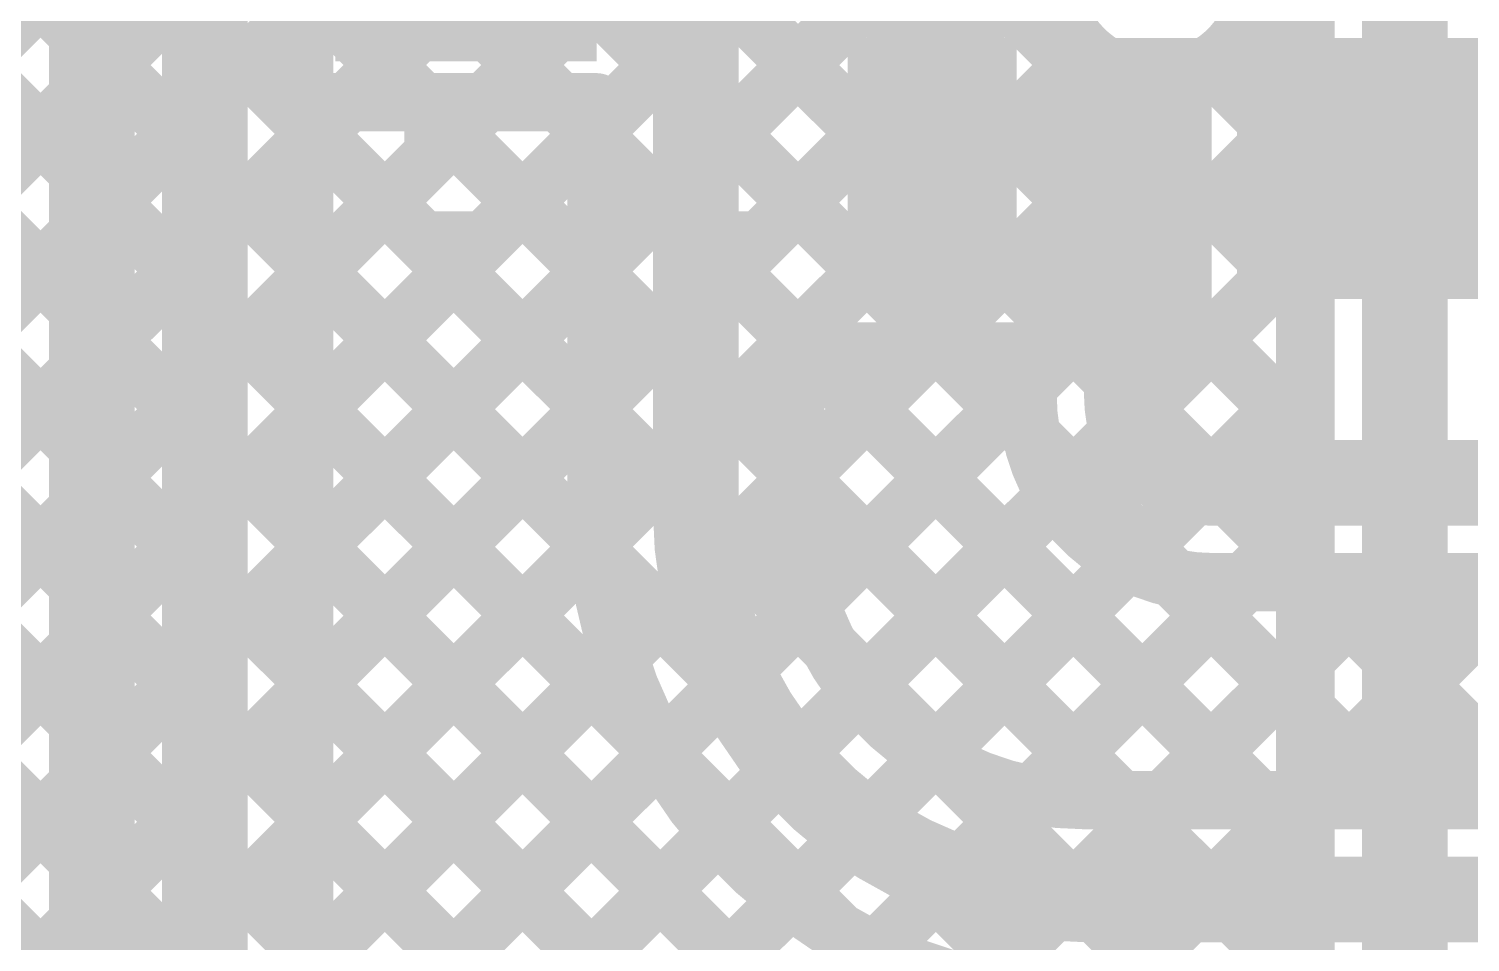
# Model space of a CAD drawing. Header units: millimetres. Extents: x 4.35 to 7.26, y 1.61 to 5.34.
# Drawn here: x 6.0958 to 6.4658, y 4.088 to 4.3227 of the extents above; entities that cross this region are included whole.
import ezdxf

# ---------------------------------------------------------------- set-up
doc = ezdxf.new("R2010")
doc.units = ezdxf.units.MM
doc.header["$MEASUREMENT"] = 0
for name, color, linetype in [('BottomLayer', 5, 'Continuous'), ('TopLayer', 1, 'Continuous'), ('TopOverlay', 2, 'Continuous'), ('TopPaste', 8, 'Continuous'), ('TopSolder', 216, 'Continuous')]:
    doc.layers.add(name, color=color, linetype=linetype)

# ---------------------------------------------------------------- blocks, each defined once
blk = doc.blocks.new('ESP32_WROOM_32D__8MB__14')
at = {"layer": 'TopLayer'}
for points in [[(-0.37402, -0.31811), (-0.31496, -0.31811), (-0.37402, -0.28268), (-0.31496, -0.28268)], [(-0.20709, -0.37913), (-0.20709, -0.32008), (-0.24252, -0.37913), (-0.24252, -0.32008)], [(-0.15709, -0.37913), (-0.15709, -0.32008), (-0.19252, -0.37913), (-0.19252, -0.32008)], [(-0.10709, -0.37913), (-0.10709, -0.32008), (-0.14252, -0.37913), (-0.14252, -0.32008)], [(-0.05709, -0.37913), (-0.05709, -0.32008), (-0.09252, -0.37913), (-0.09252, -0.32008)]]:
    blk.add_solid(points, dxfattribs=at)
at = {"layer": 'TopOverlay', "const_width": 0.005}
for points in [[(-0.35784, -0.36308), (-0.35784, -0.33108)], [(-0.35784, -0.36308), (-0.25984, -0.36308)]]:
    blk.add_lwpolyline(points, dxfattribs=at)
at = {"layer": 'TopOverlay', "const_width": 0.0025}
for points in [[(-0.35909, -0.33108, 1), (-0.35659, -0.33108, 1)], [(-0.35909, -0.36308, 1), (-0.35659, -0.36308, 1)], [(-0.35909, -0.36308, 1), (-0.35659, -0.36308, 1)], [(-0.26109, -0.36308, 1), (-0.25859, -0.36308, 1)]]:
    blk.add_lwpolyline(points, format="xyb", close=True, dxfattribs=at)
at = {"layer": 'TopPaste'}
for points in [[(-0.37402, -0.31811), (-0.31496, -0.31811), (-0.37402, -0.28268), (-0.31496, -0.28268)], [(-0.20709, -0.37913), (-0.20709, -0.32008), (-0.24252, -0.37913), (-0.24252, -0.32008)], [(-0.15709, -0.37913), (-0.15709, -0.32008), (-0.19252, -0.37913), (-0.19252, -0.32008)], [(-0.10709, -0.37913), (-0.10709, -0.32008), (-0.14252, -0.37913), (-0.14252, -0.32008)], [(-0.05709, -0.37913), (-0.05709, -0.32008), (-0.09252, -0.37913), (-0.09252, -0.32008)]]:
    blk.add_solid(points, dxfattribs=at)
at = {"layer": 'TopSolder'}
for points in [[(-0.37802, -0.32211), (-0.31096, -0.32211), (-0.37802, -0.27868), (-0.31096, -0.27868)], [(-0.20309, -0.38313), (-0.20309, -0.31608), (-0.24652, -0.38313), (-0.24652, -0.31608)], [(-0.15309, -0.38313), (-0.15309, -0.31608), (-0.19652, -0.38313), (-0.19652, -0.31608)], [(-0.10309, -0.38313), (-0.10309, -0.31608), (-0.14652, -0.38313), (-0.14652, -0.31608)], [(-0.05309, -0.38313), (-0.05309, -0.31608), (-0.09652, -0.38313), (-0.09652, -0.31608)]]:
    blk.add_solid(points, dxfattribs=at)

msp = doc.modelspace()

# ---------------------------------------------------------------- linework, layer by layer
at = {"layer": 'BottomLayer'}
for points, const_width in [([(6.449, 3.69832), (6.449, 4.6513)], 0.022), ([(6.4235, 3.69832), (6.4235, 4.6513)], 0.015), ([(6.1665, 4.29267), (6.32833, 4.4545)], 0.015), ([(6.1665, 4.32802), (6.29298, 4.4545)], 0.015), ([(6.18746, 4.4545), (6.4235, 4.21845)], 0.015), ([(6.22281, 4.4545), (6.4235, 4.25381)], 0.015), ([(6.1665, 4.25731), (6.35939, 4.4502)], 0.015), ([(6.112, 4.06499), (6.112, 4.436)], 0.022), ([(6.18501, 4.42159), (6.4235, 4.1831)], 0.015), ([(6.141, 4.05298), (6.141, 4.414)], 0.022), ([(6.1665, 4.22196), (6.3605, 4.41596)], 0.015), ([(6.1665, 4.05298), (6.1665, 4.40344)], 0.015), ([(6.16715, 4.40409), (6.4235, 4.14774)], 0.015), ([(6.1665, 4.1866), (6.3605, 4.3806)], 0.015), ([(6.1665, 4.36939), (6.4235, 4.11239)], 0.015), ([(6.1665, 4.15124), (6.3605, 4.34524)], 0.015), ([(6.40657, 4.3206), (6.4235, 4.33753)], 0.015), ([(6.1665, 4.33403), (6.4235, 4.07703)], 0.015), ([(6.4115, 4.33652), (6.4235, 4.32452)], 0.015), ([(6.1665, 4.11589), (6.36732, 4.31671)], 0.015), ([(6.1665, 4.08053), (6.4004, 4.31443)], 0.015), ([(6.3991, 4.31356), (6.4235, 4.28917)], 0.015), ([(6.16457, 4.04325), (6.4235, 4.30218)], 0.015), ([(6.1665, 4.29868), (6.4235, 4.04168)], 0.015), ([(5.95959, 3.80291), (6.4235, 4.26682)], 0.015), ([(6.1665, 4.26332), (6.4235, 4.00632)], 0.015), ([(5.94395, 3.75192), (6.4235, 4.23147)], 0.015), ([(6.1665, 4.22797), (6.4235, 3.97097)], 0.015), ([(5.95393, 3.72654), (6.4235, 4.19611)], 0.015), ([(6.1665, 4.19261), (6.4235, 3.93561)], 0.015), ([(5.95924, 3.6965), (6.4235, 4.16076)], 0.015), ([(6.1665, 4.15726), (6.4235, 3.90026)], 0.015), ([(6.02798, 3.72988), (6.4235, 4.1254)], 0.015), ([(6.1665, 4.1219), (6.4235, 3.8649)], 0.015), ([(6.04865, 3.71519), (6.4235, 4.09005)], 0.015), ([(6.1665, 4.08655), (6.4235, 3.82955)], 0.015)]:
    msp.add_lwpolyline(points, dxfattribs=dict(at, const_width=const_width))
at = {"layer": 'BottomLayer', "const_width": 0.015}
for points in [[(6.37004, 4.31451, -0.339741), (6.3605, 4.34511)], [(6.4115, 4.336, -0.35958), (6.39001, 4.30998)], [(6.39001, 4.30998, -0.209585), (6.37004, 4.31451)]]:
    msp.add_lwpolyline(points, format="xyb", dxfattribs=at)
at = {"layer": 'BottomLayer', "const_width": 0.0075}
for points in [[(6.16275, 4.32802, 1), (6.17025, 4.32802, 1)], [(6.41975, 4.32452, 1), (6.42725, 4.32452, 1)], [(6.40282, 4.3206, 1), (6.41032, 4.3206, 1)], [(6.36357, 4.31671, 1), (6.37107, 4.31671, 1)], [(6.36629, 4.31451, 1), (6.37379, 4.31451, 1)], [(6.36629, 4.31451, 1), (6.37379, 4.31451, 1)], [(6.39665, 4.31443, 1), (6.40415, 4.31443, 1)], [(6.39535, 4.31356, 1), (6.40285, 4.31356, 1)], [(6.38626, 4.30998, 1), (6.39376, 4.30998, 1)], [(6.38626, 4.30998, 1), (6.39376, 4.30998, 1)], [(6.41975, 4.30218, 1), (6.42725, 4.30218, 1)], [(6.16275, 4.29868, 1), (6.17025, 4.29868, 1)], [(6.16275, 4.29267, 1), (6.17025, 4.29267, 1)], [(6.41975, 4.28917, 1), (6.42725, 4.28917, 1)], [(6.41975, 4.26682, 1), (6.42725, 4.26682, 1)], [(6.16275, 4.26332, 1), (6.17025, 4.26332, 1)], [(6.16275, 4.25731, 1), (6.17025, 4.25731, 1)], [(6.41975, 4.25381, 1), (6.42725, 4.25381, 1)], [(6.41975, 4.23147, 1), (6.42725, 4.23147, 1)], [(6.16275, 4.22797, 1), (6.17025, 4.22797, 1)], [(6.16275, 4.22196, 1), (6.17025, 4.22196, 1)], [(6.41975, 4.21845, 1), (6.42725, 4.21845, 1)], [(6.41975, 4.19611, 1), (6.42725, 4.19611, 1)], [(6.16275, 4.19261, 1), (6.17025, 4.19261, 1)], [(6.16275, 4.1866, 1), (6.17025, 4.1866, 1)], [(6.41975, 4.1831, 1), (6.42725, 4.1831, 1)], [(6.41975, 4.16076, 1), (6.42725, 4.16076, 1)], [(6.16275, 4.15726, 1), (6.17025, 4.15726, 1)], [(6.16275, 4.15124, 1), (6.17025, 4.15124, 1)], [(6.41975, 4.14774, 1), (6.42725, 4.14774, 1)], [(6.41975, 4.1254, 1), (6.42725, 4.1254, 1)], [(6.16275, 4.1219, 1), (6.17025, 4.1219, 1)], [(6.16275, 4.11589, 1), (6.17025, 4.11589, 1)], [(6.41975, 4.11239, 1), (6.42725, 4.11239, 1)], [(6.41975, 4.09005, 1), (6.42725, 4.09005, 1)], [(6.16275, 4.08655, 1), (6.17025, 4.08655, 1)], [(6.16275, 4.08053, 1), (6.17025, 4.08053, 1)]]:
    msp.add_lwpolyline(points, format="xyb", close=True, dxfattribs=at)
at = {"layer": 'TopLayer'}
for points, const_width in [([(6.267, 4.199), (6.267, 4.455)], 0.022), ([(6.052, 4.28423), (6.164, 4.39623)], 0.015), ([(6.0825, 4.38268), (6.2415, 4.22368)], 0.015), ([(5.98311, 4.376), (6.35561, 4.0035)], 0.015), ([(6.02147, 4.373), (6.25845, 4.13602)], 0.015), ([(6.05682, 4.373), (6.242, 4.18782)], 0.015), ([(6.07332, 4.27019), (6.164, 4.36087)], 0.015), ([(6.164, 4.30378), (6.164, 4.35378)], 0.015), ([(6.32771, 4.32871), (6.35, 4.351)], 0.022), ([(6.32771, 4.28679), (6.32771, 4.32871)], 0.022), ([(6.0755, 4.23702), (6.164, 4.32552)], 0.015), ([(6.32771, 4.28679), (6.32771, 4.32631)], 0.01), ([(5.8775, 3.96831), (6.21297, 4.30378)], 0.015), ([(5.97334, 4.09951), (6.17762, 4.30378)], 0.015), ([(6.164, 4.30378), (6.2415, 4.30378)], 0.015), ([(6.19675, 4.30378), (6.2415, 4.25903)], 0.015), ([(6.23211, 4.30378), (6.2415, 4.29439)], 0.015), ([(6.2415, 4.199), (6.2415, 4.30378)], 0.015), ([(5.90579, 3.96125), (6.2415, 4.29696)], 0.015), ([(6.37771, 4.22782), (6.37771, 4.28679)], 0.022), ([(6.32771, 4.24726), (6.32771, 4.28679)], 0.01), ([(5.94115, 3.96125), (6.2415, 4.2616)], 0.015), ([(6.0755, 4.24826), (6.32026, 4.0035)], 0.015), ([(6.2925, 4.199), (6.2925, 4.23976)], 0.015), ([(6.2925, 4.20653), (6.32573, 4.23976)], 0.015), ([(6.2925, 4.23976), (6.35221, 4.23976)], 0.015), ([(6.29613, 4.23976), (6.41139, 4.1245)], 0.015), ([(6.33148, 4.23976), (6.35324, 4.21801)], 0.015), ([(6.35221, 4.22782), (6.35221, 4.23976)], 0.015), ([(6.29643, 4.17511), (6.35221, 4.23089)], 0.015), ([(6.00931, 3.99406), (6.2415, 4.22624)], 0.015), ([(6.07406, 4.21434), (6.2849, 4.0035)], 0.015), ([(6.2925, 4.20803), (6.37603, 4.1245)], 0.015), ([(6.39953, 4.206), (6.65527, 4.206)], 0.022), ([(6.30896, 4.15229), (6.35941, 4.20273)], 0.015), ([(6.06077, 4.19228), (6.24955, 4.0035)], 0.015), ([(6.04511, 3.9945), (6.24175, 4.19114)], 0.015), ([(6.32773, 4.13569), (6.37781, 4.18578)], 0.015), ([(6.38972, 4.18153), (6.44674, 4.1245)], 0.015), ([(6.00184, 4.1805), (6.17884, 4.0035)], 0.015), ([(6.03674, 4.18095), (6.21419, 4.0035)], 0.015), ([(6.35318, 4.12579), (6.40789, 4.1805)], 0.015), ([(6.38724, 4.1245), (6.44324, 4.1805)], 0.015), ([(6.39953, 4.1805), (6.65527, 4.1805)], 0.015), ([(6.4226, 4.1245), (6.4786, 4.1805)], 0.015), ([(6.4261, 4.1805), (6.4821, 4.1245)], 0.015), ([(6.45795, 4.1245), (6.51395, 4.1805)], 0.015), ([(6.46146, 4.1805), (6.6605, 3.98146)], 0.015), ([(6.3013, 4.16388), (6.33188, 4.1333)], 0.015), ([(6.08947, 4.0035), (6.24729, 4.16132)], 0.015), ([(6.12482, 4.0035), (6.25804, 4.13672)], 0.015), ([(6.367, 4.1245), (6.49052, 4.1245)], 0.015), ([(6.16018, 4.0035), (6.27278, 4.1161)], 0.015), ([(6.367, 4.099), (6.497, 4.099)], 0.022), ([(6.19553, 4.0035), (6.29109, 4.09906)], 0.015), ([(6.30402, 4.09044), (6.39097, 4.0035)], 0.015), ([(6.23089, 4.0035), (6.31307, 4.08568)], 0.015)]:
    msp.add_lwpolyline(points, dxfattribs=dict(at, const_width=const_width))
for points, const_width in [([(6.32221, 4.32871, 1), (6.33321, 4.32871, 1)], 0.011), ([(6.32221, 4.32871, 1), (6.33321, 4.32871, 1)], 0.011), ([(6.16025, 4.32552, 1), (6.16775, 4.32552, 1)], 0.0075), ([(6.32521, 4.32631, 1), (6.33021, 4.32631, 1)], 0.005), ([(6.16025, 4.30378, 1), (6.16775, 4.30378, 1)], 0.0075), ([(6.16025, 4.30378, 1), (6.16775, 4.30378, 1)], 0.0075), ([(6.17387, 4.30378, 1), (6.18137, 4.30378, 1)], 0.0075), ([(6.193, 4.30378, 1), (6.2005, 4.30378, 1)], 0.0075), ([(6.20922, 4.30378, 1), (6.21672, 4.30378, 1)], 0.0075), ([(6.22836, 4.30378, 1), (6.23586, 4.30378, 1)], 0.0075), ([(6.23775, 4.30378, 1), (6.24525, 4.30378, 1)], 0.0075), ([(6.23775, 4.30378, 1), (6.24525, 4.30378, 1)], 0.0075), ([(6.23775, 4.29696, 1), (6.24525, 4.29696, 1)], 0.0075), ([(6.23775, 4.29439, 1), (6.24525, 4.29439, 1)], 0.0075), ([(6.3205, 4.28508, 1), (6.3315, 4.28508, 1)], 0.011), ([(6.32221, 4.28679, 1), (6.33321, 4.28679, 1)], 0.011), ([(6.32221, 4.28679, 1), (6.33321, 4.28679, 1)], 0.011), ([(6.37221, 4.28679, 1), (6.38321, 4.28679, 1)], 0.011), ([(6.32521, 4.28679, 1), (6.33021, 4.28679, 1)], 0.005), ([(6.32521, 4.28679, 1), (6.33021, 4.28679, 1)], 0.005), ([(6.23775, 4.2616, 1), (6.24525, 4.2616, 1)], 0.0075), ([(6.23775, 4.25903, 1), (6.24525, 4.25903, 1)], 0.0075), ([(6.32521, 4.24726, 1), (6.33021, 4.24726, 1)], 0.005), ([(6.28875, 4.23976, 1), (6.29625, 4.23976, 1)], 0.0075), ([(6.28875, 4.23976, 1), (6.29625, 4.23976, 1)], 0.0075), ([(6.29238, 4.23976, 1), (6.29988, 4.23976, 1)], 0.0075), ([(6.32198, 4.23976, 1), (6.32948, 4.23976, 1)], 0.0075), ([(6.32773, 4.23976, 1), (6.33523, 4.23976, 1)], 0.0075), ([(6.34846, 4.23976, 1), (6.35596, 4.23976, 1)], 0.0075), ([(6.34846, 4.23976, 1), (6.35596, 4.23976, 1)], 0.0075), ([(6.34846, 4.23089, 1), (6.35596, 4.23089, 1)], 0.0075), ([(6.37221, 4.22782, 1), (6.38321, 4.22782, 1)], 0.011), ([(6.37221, 4.22782, 1), (6.38321, 4.22782, 1)], 0.011), ([(6.23775, 4.22624, 1), (6.24525, 4.22624, 1)], 0.0075), ([(6.34846, 4.22782, 1), (6.35596, 4.22782, 1)], 0.0075), ([(6.34846, 4.22782, 1), (6.35596, 4.22782, 1)], 0.0075), ([(6.23775, 4.22368, 1), (6.24525, 4.22368, 1)], 0.0075), ([(6.34949, 4.21801, 1), (6.35699, 4.21801, 1)], 0.0075), ([(6.28875, 4.20803, 1), (6.29625, 4.20803, 1)], 0.0075), ([(6.39403, 4.206, 1), (6.40503, 4.206, 1)], 0.011), ([(6.39403, 4.206, 1), (6.40503, 4.206, 1)], 0.011), ([(6.28875, 4.20653, 1), (6.29625, 4.20653, 1)], 0.0075), ([(6.2615, 4.199, 1), (6.2725, 4.199, 1)], 0.011), ([(6.2615, 4.199, 1), (6.2725, 4.199, 1)], 0.011), ([(6.35566, 4.20273, 1), (6.36316, 4.20273, 1)], 0.0075), ([(6.23775, 4.199, 1), (6.24525, 4.199, 1)], 0.0075), ([(6.23775, 4.199, 1), (6.24525, 4.199, 1)], 0.0075), ([(6.28875, 4.199, 1), (6.29625, 4.199, 1)], 0.0075), ([(6.28875, 4.199, 1), (6.29625, 4.199, 1)], 0.0075), ([(6.238, 4.19114, 1), (6.2455, 4.19114, 1)], 0.0075), ([(6.23825, 4.18782, 1), (6.24575, 4.18782, 1)], 0.0075), ([(6.37406, 4.18578, 1), (6.38156, 4.18578, 1)], 0.0075), ([(6.38597, 4.18153, 1), (6.39347, 4.18153, 1)], 0.0075), ([(6.39578, 4.1805, 1), (6.40328, 4.1805, 1)], 0.0075), ([(6.39578, 4.1805, 1), (6.40328, 4.1805, 1)], 0.0075), ([(6.40414, 4.1805, 1), (6.41164, 4.1805, 1)], 0.0075), ([(6.42235, 4.1805, 1), (6.42985, 4.1805, 1)], 0.0075), ([(6.43949, 4.1805, 1), (6.44699, 4.1805, 1)], 0.0075), ([(6.45771, 4.1805, 1), (6.46521, 4.1805, 1)], 0.0075), ([(6.29268, 4.17511, 1), (6.30018, 4.17511, 1)], 0.0075), ([(6.29755, 4.16388, 1), (6.30505, 4.16388, 1)], 0.0075), ([(6.24354, 4.16132, 1), (6.25104, 4.16132, 1)], 0.0075), ([(6.30521, 4.15229, 1), (6.31271, 4.15229, 1)], 0.0075), ([(6.25429, 4.13672, 1), (6.26179, 4.13672, 1)], 0.0075), ([(6.2547, 4.13602, 1), (6.2622, 4.13602, 1)], 0.0075), ([(6.32397, 4.13569, 1), (6.33148, 4.13569, 1)], 0.0075), ([(6.32813, 4.1333, 1), (6.33563, 4.1333, 1)], 0.0075), ([(6.34943, 4.12579, 1), (6.35693, 4.12579, 1)], 0.0075), ([(6.36325, 4.1245, 1), (6.37075, 4.1245, 1)], 0.0075), ([(6.36325, 4.1245, 1), (6.37075, 4.1245, 1)], 0.0075), ([(6.37228, 4.1245, 1), (6.37978, 4.1245, 1)], 0.0075), ([(6.38349, 4.1245, 1), (6.39099, 4.1245, 1)], 0.0075), ([(6.40764, 4.1245, 1), (6.41514, 4.1245, 1)], 0.0075), ([(6.41885, 4.1245, 1), (6.42635, 4.1245, 1)], 0.0075), ([(6.44299, 4.1245, 1), (6.45049, 4.1245, 1)], 0.0075), ([(6.4542, 4.1245, 1), (6.4617, 4.1245, 1)], 0.0075), ([(6.26903, 4.1161, 1), (6.27653, 4.1161, 1)], 0.0075), ([(6.3615, 4.099, 1), (6.3725, 4.099, 1)], 0.011), ([(6.3615, 4.099, 1), (6.3725, 4.099, 1)], 0.011), ([(6.28734, 4.09906, 1), (6.29484, 4.09906, 1)], 0.0075), ([(6.30027, 4.09044, 1), (6.30777, 4.09044, 1)], 0.0075), ([(6.30932, 4.08568, 1), (6.31682, 4.08568, 1)], 0.0075)]:
    msp.add_lwpolyline(points, format="xyb", close=True, dxfattribs=dict(at, const_width=const_width))
for points, const_width in [([(6.326, 4.28508, -0.414214), (6.32771, 4.28679)], 0.022), ([(6.39953, 4.206, -0.414214), (6.37771, 4.22782)], 0.022), ([(6.39953, 4.1805, -0.414214), (6.35221, 4.22782)], 0.015), ([(6.367, 4.099, -0.414214), (6.267, 4.199)], 0.022), ([(6.367, 4.0735, -0.414214), (6.2415, 4.199)], 0.015), ([(6.367, 4.1245, -0.414214), (6.2925, 4.199)], 0.015)]:
    msp.add_lwpolyline(points, format="xyb", dxfattribs=dict(at, const_width=const_width))

# ---------------------------------------------------------------- block references
msp.add_blockref('ESP32_WROOM_32D__8MB__14', (6.55251, 4.63639))

doc.saveas('drawing.dxf')
